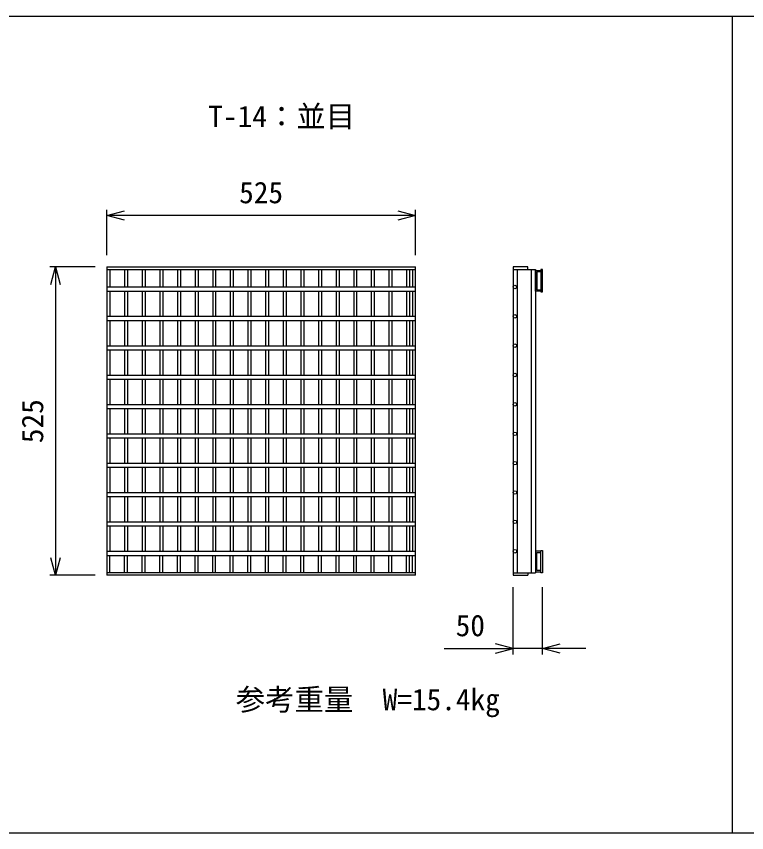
# Model space of a CAD drawing. Units: millimetres, scale not verified. Extents: x 12 to 21012, y 0 to 14850.
# Drawn here: x 12094 to 13337, y 7973 to 9363 of the extents above; entities that cross this region are included whole.
import ezdxf
from ezdxf.enums import TextEntityAlignment as Align

# ---------------------------------------------------------------- set-up
doc = ezdxf.new("R2010")
doc.units = ezdxf.units.MM
doc.header["$LTSCALE"] = 25
for name, color, linetype, lineweight in [('DIM', 7, 'Continuous', 25), ('HATCH', 6, 'Continuous', 25), ('TXT', 7, 'Continuous', 25)]:
    doc.layers.add(name, color=color, linetype=linetype, lineweight=lineweight)
doc.styles.add('ＭＳ ゴシック', font='')
doc.styles.get('ＭＳ ゴシック').set_extended_font_data('MS Gothic')

msp = doc.modelspace()

# ---------------------------------------------------------------- linework, layer by layer
at = {"layer": 'DIM'}
for p, q in [((12248.14, 8955.76), (12248.14, 9033.26)), ((12248.14, 9023.26), (12278.14, 9031.3)), ((12773.14, 9023.26), (12248.14, 9023.26)), ((12278.14, 9015.22), (12248.14, 9023.26)), ((12743.14, 9031.3), (12773.14, 9023.26)), ((12773.14, 9023.26), (12743.14, 9015.22)), ((12773.14, 8955.76), (12773.14, 9033.26)), ((12228.14, 8935.76), (12150.64, 8935.76)), ((12152.6, 8905.76), (12160.64, 8935.76)), ((12160.64, 8935.76), (12160.64, 8410.76)), ((12160.64, 8935.76), (12168.68, 8905.76)), ((12160.64, 8410.76), (12152.6, 8440.76)), ((12168.68, 8440.76), (12160.64, 8410.76)), ((12228.14, 8410.76), (12150.64, 8410.76)), ((12939.46, 8276.04), (12939.46, 8390.76)), ((12989.46, 8276.04), (12989.46, 8390.76)), ((12822.2, 8286.04), (12939.46, 8286.04)), ((12939.46, 8286.04), (12909.46, 8294.08)), ((12909.46, 8278), (12939.46, 8286.04)), ((12989.46, 8286.04), (12939.46, 8286.04)), ((12989.46, 8286.04), (13019.46, 8294.08)), ((13063.42, 8286.04), (12989.46, 8286.04)), ((13019.46, 8278), (12989.46, 8286.04))]:
    msp.add_line(p, q, dxfattribs=at)
at = {"layer": 'HATCH'}
for p, q in [((12248.14, 8935.76), (12773.14, 8935.76)), ((12248.14, 8935.76), (12248.14, 8410.76)), ((12248.14, 8931.26), (12773.14, 8931.26)), ((12253.14, 8931.26), (12253.14, 8901.76)), ((12278.14, 8931.26), (12278.14, 8901.76)), ((12283.14, 8931.26), (12283.14, 8901.76)), ((12308.14, 8931.26), (12308.14, 8901.76)), ((12313.14, 8931.26), (12313.14, 8901.76)), ((12338.14, 8931.26), (12338.14, 8901.76)), ((12343.14, 8931.26), (12343.14, 8901.76)), ((12368.14, 8931.26), (12368.14, 8901.76)), ((12373.14, 8931.26), (12373.14, 8901.76)), ((12398.14, 8931.26), (12398.14, 8901.76)), ((12403.14, 8931.26), (12403.14, 8901.76)), ((12428.14, 8931.26), (12428.14, 8901.76)), ((12433.14, 8931.26), (12433.14, 8901.76)), ((12458.14, 8931.26), (12458.14, 8901.76)), ((12463.14, 8931.26), (12463.14, 8901.76)), ((12488.14, 8931.26), (12488.14, 8901.76)), ((12493.14, 8931.26), (12493.14, 8901.76)), ((12518.14, 8931.26), (12518.14, 8901.76)), ((12523.14, 8931.26), (12523.14, 8901.76)), ((12548.14, 8931.26), (12548.14, 8901.76)), ((12553.14, 8931.26), (12553.14, 8901.76)), ((12578.14, 8931.26), (12578.14, 8901.76)), ((12583.14, 8931.26), (12583.14, 8901.76)), ((12608.14, 8931.26), (12608.14, 8901.76)), ((12613.14, 8931.26), (12613.14, 8901.76)), ((12638.14, 8931.26), (12638.14, 8901.76)), ((12643.14, 8931.26), (12643.14, 8901.76)), ((12668.14, 8931.26), (12668.14, 8901.76)), ((12673.14, 8931.26), (12673.14, 8901.76)), ((12698.14, 8931.26), (12698.14, 8901.76)), ((12703.14, 8931.26), (12703.14, 8901.76)), ((12728.14, 8931.26), (12728.14, 8901.76)), ((12733.14, 8931.26), (12733.14, 8901.76)), ((12758.14, 8931.26), (12758.14, 8901.76)), ((12763.14, 8931.26), (12763.14, 8901.76)), ((12768.14, 8931.26), (12768.14, 8901.76)), ((12773.14, 8410.76), (12773.14, 8935.76)), ((12939.46, 8935.76), (12939.46, 8410.76)), ((12964.46, 8935.76), (12939.46, 8935.76)), ((12939.46, 8931.26), (12977.46, 8931.26)), ((12946.46, 8931.26), (12946.46, 8415.26)), ((12964.46, 8931.26), (12964.46, 8935.76)), ((12970.46, 8931.26), (12970.46, 8415.26)), ((12977.46, 8931.26), (12977.46, 8415.26)), ((12977.46, 8929.76), (12986.46, 8929.76)), ((12977.46, 8894.76), (12977.46, 8929.76)), ((12986.46, 8927.46), (12979.76, 8927.46)), ((12979.76, 8927.46), (12979.76, 8897.06)), ((12986.46, 8931.26), (12986.46, 8893.26)), ((12989.46, 8931.26), (12986.46, 8931.26)), ((12989.46, 8893.26), (12989.46, 8931.26)), ((12248.14, 8901.76), (12773.14, 8901.76)), ((12979.76, 8897.06), (12986.46, 8897.06)), ((12248.14, 8894.76), (12773.14, 8894.76)), ((12253.14, 8894.76), (12253.14, 8851.76)), ((12278.14, 8894.76), (12278.14, 8851.76)), ((12283.14, 8894.76), (12283.14, 8851.76)), ((12308.14, 8894.76), (12308.14, 8851.76)), ((12313.14, 8894.76), (12313.14, 8851.76)), ((12338.14, 8894.76), (12338.14, 8851.76)), ((12343.14, 8894.76), (12343.14, 8851.76)), ((12368.14, 8894.76), (12368.14, 8851.76)), ((12373.14, 8894.76), (12373.14, 8851.76)), ((12398.14, 8894.76), (12398.14, 8851.76)), ((12403.14, 8894.76), (12403.14, 8851.76)), ((12428.14, 8894.76), (12428.14, 8851.76)), ((12433.14, 8894.76), (12433.14, 8851.76)), ((12458.14, 8894.76), (12458.14, 8851.76)), ((12463.14, 8894.76), (12463.14, 8851.76)), ((12488.14, 8894.76), (12488.14, 8851.76)), ((12493.14, 8894.76), (12493.14, 8851.76)), ((12518.14, 8894.76), (12518.14, 8851.76)), ((12523.14, 8894.76), (12523.14, 8851.76)), ((12548.14, 8894.76), (12548.14, 8851.76)), ((12553.14, 8894.76), (12553.14, 8851.76)), ((12578.14, 8894.76), (12578.14, 8851.76)), ((12583.14, 8894.76), (12583.14, 8851.76)), ((12608.14, 8894.76), (12608.14, 8851.76)), ((12613.14, 8894.76), (12613.14, 8851.76)), ((12638.14, 8894.76), (12638.14, 8851.76)), ((12643.14, 8894.76), (12643.14, 8851.76)), ((12668.14, 8894.76), (12668.14, 8851.76)), ((12673.14, 8894.76), (12673.14, 8851.76)), ((12698.14, 8894.76), (12698.14, 8851.76)), ((12703.14, 8894.76), (12703.14, 8851.76)), ((12728.14, 8894.76), (12728.14, 8851.76)), ((12733.14, 8894.76), (12733.14, 8851.76)), ((12758.14, 8894.76), (12758.14, 8851.76)), ((12763.14, 8894.76), (12763.14, 8851.76)), ((12768.14, 8894.76), (12768.14, 8851.76)), ((12986.46, 8894.76), (12977.46, 8894.76)), ((12986.46, 8893.26), (12989.46, 8893.26)), ((12248.14, 8851.76), (12773.14, 8851.76)), ((12248.14, 8844.76), (12773.14, 8844.76)), ((12253.14, 8844.76), (12253.14, 8801.76)), ((12278.14, 8844.76), (12278.14, 8801.76)), ((12283.14, 8844.76), (12283.14, 8801.76)), ((12308.14, 8844.76), (12308.14, 8801.76)), ((12313.14, 8844.76), (12313.14, 8801.76)), ((12338.14, 8844.76), (12338.14, 8801.76)), ((12343.14, 8844.76), (12343.14, 8801.76)), ((12368.14, 8844.76), (12368.14, 8801.76)), ((12373.14, 8844.76), (12373.14, 8801.76)), ((12398.14, 8844.76), (12398.14, 8801.76)), ((12403.14, 8844.76), (12403.14, 8801.76)), ((12428.14, 8844.76), (12428.14, 8801.76)), ((12433.14, 8844.76), (12433.14, 8801.76)), ((12458.14, 8844.76), (12458.14, 8801.76)), ((12463.14, 8844.76), (12463.14, 8801.76)), ((12488.14, 8844.76), (12488.14, 8801.76)), ((12493.14, 8844.76), (12493.14, 8801.76)), ((12518.14, 8844.76), (12518.14, 8801.76)), ((12523.14, 8844.76), (12523.14, 8801.76)), ((12548.14, 8844.76), (12548.14, 8801.76)), ((12553.14, 8844.76), (12553.14, 8801.76)), ((12578.14, 8844.76), (12578.14, 8801.76)), ((12583.14, 8844.76), (12583.14, 8801.76)), ((12608.14, 8844.76), (12608.14, 8801.76)), ((12613.14, 8844.76), (12613.14, 8801.76)), ((12638.14, 8844.76), (12638.14, 8801.76)), ((12643.14, 8844.76), (12643.14, 8801.76)), ((12668.14, 8844.76), (12668.14, 8801.76)), ((12673.14, 8844.76), (12673.14, 8801.76)), ((12698.14, 8844.76), (12698.14, 8801.76)), ((12703.14, 8844.76), (12703.14, 8801.76)), ((12728.14, 8844.76), (12728.14, 8801.76)), ((12733.14, 8844.76), (12733.14, 8801.76)), ((12758.14, 8844.76), (12758.14, 8801.76)), ((12763.14, 8844.76), (12763.14, 8801.76)), ((12768.14, 8844.76), (12768.14, 8801.76)), ((12248.14, 8801.76), (12773.14, 8801.76)), ((12248.14, 8794.76), (12773.14, 8794.76)), ((12253.14, 8794.76), (12253.14, 8751.76)), ((12278.14, 8794.76), (12278.14, 8751.76)), ((12283.14, 8794.76), (12283.14, 8751.76)), ((12308.14, 8794.76), (12308.14, 8751.76)), ((12313.14, 8794.76), (12313.14, 8751.76)), ((12338.14, 8794.76), (12338.14, 8751.76)), ((12343.14, 8794.76), (12343.14, 8751.76)), ((12368.14, 8794.76), (12368.14, 8751.76)), ((12373.14, 8794.76), (12373.14, 8751.76)), ((12398.14, 8794.76), (12398.14, 8751.76)), ((12403.14, 8794.76), (12403.14, 8751.76)), ((12428.14, 8794.76), (12428.14, 8751.76)), ((12433.14, 8794.76), (12433.14, 8751.76)), ((12458.14, 8794.76), (12458.14, 8751.76)), ((12463.14, 8794.76), (12463.14, 8751.76)), ((12488.14, 8794.76), (12488.14, 8751.76)), ((12493.14, 8794.76), (12493.14, 8751.76)), ((12518.14, 8794.76), (12518.14, 8751.76)), ((12523.14, 8794.76), (12523.14, 8751.76)), ((12548.14, 8794.76), (12548.14, 8751.76)), ((12553.14, 8794.76), (12553.14, 8751.76)), ((12578.14, 8794.76), (12578.14, 8751.76)), ((12583.14, 8794.76), (12583.14, 8751.76)), ((12608.14, 8794.76), (12608.14, 8751.76)), ((12613.14, 8794.76), (12613.14, 8751.76)), ((12638.14, 8794.76), (12638.14, 8751.76)), ((12643.14, 8794.76), (12643.14, 8751.76)), ((12668.14, 8794.76), (12668.14, 8751.76)), ((12673.14, 8794.76), (12673.14, 8751.76)), ((12698.14, 8794.76), (12698.14, 8751.76)), ((12703.14, 8794.76), (12703.14, 8751.76)), ((12728.14, 8794.76), (12728.14, 8751.76)), ((12733.14, 8794.76), (12733.14, 8751.76)), ((12758.14, 8794.76), (12758.14, 8751.76)), ((12763.14, 8794.76), (12763.14, 8751.76)), ((12768.14, 8794.76), (12768.14, 8751.76)), ((12248.14, 8751.76), (12773.14, 8751.76)), ((12248.14, 8744.76), (12773.14, 8744.76)), ((12253.14, 8744.76), (12253.14, 8701.76)), ((12278.14, 8744.76), (12278.14, 8701.76)), ((12283.14, 8744.76), (12283.14, 8701.76)), ((12308.14, 8744.76), (12308.14, 8701.76)), ((12313.14, 8744.76), (12313.14, 8701.76)), ((12338.14, 8744.76), (12338.14, 8701.76)), ((12343.14, 8744.76), (12343.14, 8701.76)), ((12368.14, 8744.76), (12368.14, 8701.76)), ((12373.14, 8744.76), (12373.14, 8701.76)), ((12398.14, 8744.76), (12398.14, 8701.76)), ((12403.14, 8744.76), (12403.14, 8701.76)), ((12428.14, 8744.76), (12428.14, 8701.76)), ((12433.14, 8744.76), (12433.14, 8701.76)), ((12458.14, 8744.76), (12458.14, 8701.76)), ((12463.14, 8744.76), (12463.14, 8701.76)), ((12488.14, 8744.76), (12488.14, 8701.76)), ((12493.14, 8744.76), (12493.14, 8701.76)), ((12518.14, 8744.76), (12518.14, 8701.76)), ((12523.14, 8744.76), (12523.14, 8701.76)), ((12548.14, 8744.76), (12548.14, 8701.76)), ((12553.14, 8744.76), (12553.14, 8701.76)), ((12578.14, 8744.76), (12578.14, 8701.76)), ((12583.14, 8744.76), (12583.14, 8701.76)), ((12608.14, 8744.76), (12608.14, 8701.76)), ((12613.14, 8744.76), (12613.14, 8701.76)), ((12638.14, 8744.76), (12638.14, 8701.76)), ((12643.14, 8744.76), (12643.14, 8701.76)), ((12668.14, 8744.76), (12668.14, 8701.76)), ((12673.14, 8744.76), (12673.14, 8701.76)), ((12698.14, 8744.76), (12698.14, 8701.76)), ((12703.14, 8744.76), (12703.14, 8701.76)), ((12728.14, 8744.76), (12728.14, 8701.76)), ((12733.14, 8744.76), (12733.14, 8701.76)), ((12758.14, 8744.76), (12758.14, 8701.76)), ((12763.14, 8744.76), (12763.14, 8701.76)), ((12768.14, 8744.76), (12768.14, 8701.76)), ((12248.14, 8701.76), (12773.14, 8701.76)), ((12248.14, 8694.76), (12773.14, 8694.76)), ((12253.14, 8694.76), (12253.14, 8651.76)), ((12278.14, 8694.76), (12278.14, 8651.76)), ((12283.14, 8694.76), (12283.14, 8651.76)), ((12308.14, 8694.76), (12308.14, 8651.76)), ((12313.14, 8694.76), (12313.14, 8651.76)), ((12338.14, 8694.76), (12338.14, 8651.76)), ((12343.14, 8694.76), (12343.14, 8651.76)), ((12368.14, 8694.76), (12368.14, 8651.76)), ((12373.14, 8694.76), (12373.14, 8651.76)), ((12398.14, 8694.76), (12398.14, 8651.76)), ((12403.14, 8694.76), (12403.14, 8651.76)), ((12428.14, 8694.76), (12428.14, 8651.76)), ((12433.14, 8694.76), (12433.14, 8651.76)), ((12458.14, 8694.76), (12458.14, 8651.76)), ((12463.14, 8694.76), (12463.14, 8651.76)), ((12488.14, 8694.76), (12488.14, 8651.76)), ((12493.14, 8694.76), (12493.14, 8651.76)), ((12518.14, 8694.76), (12518.14, 8651.76)), ((12523.14, 8694.76), (12523.14, 8651.76)), ((12548.14, 8694.76), (12548.14, 8651.76)), ((12553.14, 8694.76), (12553.14, 8651.76)), ((12578.14, 8694.76), (12578.14, 8651.76)), ((12583.14, 8694.76), (12583.14, 8651.76)), ((12608.14, 8694.76), (12608.14, 8651.76)), ((12613.14, 8694.76), (12613.14, 8651.76)), ((12638.14, 8694.76), (12638.14, 8651.76)), ((12643.14, 8694.76), (12643.14, 8651.76)), ((12668.14, 8694.76), (12668.14, 8651.76)), ((12673.14, 8694.76), (12673.14, 8651.76)), ((12698.14, 8694.76), (12698.14, 8651.76)), ((12703.14, 8694.76), (12703.14, 8651.76)), ((12728.14, 8694.76), (12728.14, 8651.76)), ((12733.14, 8694.76), (12733.14, 8651.76)), ((12758.14, 8694.76), (12758.14, 8651.76)), ((12763.14, 8694.76), (12763.14, 8651.76)), ((12768.14, 8694.76), (12768.14, 8651.76)), ((12248.14, 8651.76), (12773.14, 8651.76)), ((12248.14, 8644.76), (12773.14, 8644.76)), ((12253.14, 8644.76), (12253.14, 8601.76)), ((12278.14, 8644.76), (12278.14, 8601.76)), ((12283.14, 8644.76), (12283.14, 8601.76)), ((12308.14, 8644.76), (12308.14, 8601.76)), ((12313.14, 8644.76), (12313.14, 8601.76)), ((12338.14, 8644.76), (12338.14, 8601.76)), ((12343.14, 8644.76), (12343.14, 8601.76)), ((12368.14, 8644.76), (12368.14, 8601.76)), ((12373.14, 8644.76), (12373.14, 8601.76)), ((12398.14, 8644.76), (12398.14, 8601.76)), ((12403.14, 8644.76), (12403.14, 8601.76)), ((12428.14, 8644.76), (12428.14, 8601.76)), ((12433.14, 8644.76), (12433.14, 8601.76)), ((12458.14, 8644.76), (12458.14, 8601.76)), ((12463.14, 8644.76), (12463.14, 8601.76)), ((12488.14, 8644.76), (12488.14, 8601.76)), ((12493.14, 8644.76), (12493.14, 8601.76)), ((12518.14, 8644.76), (12518.14, 8601.76)), ((12523.14, 8644.76), (12523.14, 8601.76)), ((12548.14, 8644.76), (12548.14, 8601.76)), ((12553.14, 8644.76), (12553.14, 8601.76)), ((12578.14, 8644.76), (12578.14, 8601.76)), ((12583.14, 8644.76), (12583.14, 8601.76)), ((12608.14, 8644.76), (12608.14, 8601.76)), ((12613.14, 8644.76), (12613.14, 8601.76)), ((12638.14, 8644.76), (12638.14, 8601.76)), ((12643.14, 8644.76), (12643.14, 8601.76)), ((12668.14, 8644.76), (12668.14, 8601.76)), ((12673.14, 8644.76), (12673.14, 8601.76)), ((12698.14, 8644.76), (12698.14, 8601.76)), ((12703.14, 8644.76), (12703.14, 8601.76)), ((12728.14, 8644.76), (12728.14, 8601.76)), ((12733.14, 8644.76), (12733.14, 8601.76)), ((12758.14, 8644.76), (12758.14, 8601.76)), ((12763.14, 8644.76), (12763.14, 8601.76)), ((12768.14, 8644.76), (12768.14, 8601.76)), ((12248.14, 8601.76), (12773.14, 8601.76)), ((12248.14, 8594.76), (12773.14, 8594.76)), ((12253.14, 8594.76), (12253.14, 8551.76)), ((12278.14, 8594.76), (12278.14, 8551.76)), ((12283.14, 8594.76), (12283.14, 8551.76)), ((12308.14, 8594.76), (12308.14, 8551.76)), ((12313.14, 8594.76), (12313.14, 8551.76)), ((12338.14, 8594.76), (12338.14, 8551.76)), ((12343.14, 8594.76), (12343.14, 8551.76)), ((12368.14, 8594.76), (12368.14, 8551.76)), ((12373.14, 8594.76), (12373.14, 8551.76)), ((12398.14, 8594.76), (12398.14, 8551.76)), ((12403.14, 8594.76), (12403.14, 8551.76)), ((12428.14, 8594.76), (12428.14, 8551.76)), ((12433.14, 8594.76), (12433.14, 8551.76)), ((12458.14, 8594.76), (12458.14, 8551.76)), ((12463.14, 8594.76), (12463.14, 8551.76)), ((12488.14, 8594.76), (12488.14, 8551.76)), ((12493.14, 8594.76), (12493.14, 8551.76)), ((12518.14, 8594.76), (12518.14, 8551.76)), ((12523.14, 8594.76), (12523.14, 8551.76)), ((12548.14, 8594.76), (12548.14, 8551.76)), ((12553.14, 8594.76), (12553.14, 8551.76)), ((12578.14, 8594.76), (12578.14, 8551.76)), ((12583.14, 8594.76), (12583.14, 8551.76)), ((12608.14, 8594.76), (12608.14, 8551.76)), ((12613.14, 8594.76), (12613.14, 8551.76)), ((12638.14, 8594.76), (12638.14, 8551.76)), ((12643.14, 8594.76), (12643.14, 8551.76)), ((12668.14, 8594.76), (12668.14, 8551.76)), ((12673.14, 8594.76), (12673.14, 8551.76)), ((12698.14, 8594.76), (12698.14, 8551.76)), ((12703.14, 8594.76), (12703.14, 8551.76)), ((12728.14, 8594.76), (12728.14, 8551.76)), ((12733.14, 8594.76), (12733.14, 8551.76)), ((12758.14, 8594.76), (12758.14, 8551.76)), ((12763.14, 8594.76), (12763.14, 8551.76)), ((12768.14, 8594.76), (12768.14, 8551.76)), ((12248.14, 8551.76), (12773.14, 8551.76)), ((12248.14, 8544.76), (12773.14, 8544.76)), ((12253.14, 8544.76), (12253.14, 8501.76)), ((12278.14, 8544.76), (12278.14, 8501.76)), ((12283.14, 8544.76), (12283.14, 8501.76)), ((12308.14, 8544.76), (12308.14, 8501.76)), ((12313.14, 8544.76), (12313.14, 8501.76)), ((12338.14, 8544.76), (12338.14, 8501.76)), ((12343.14, 8544.76), (12343.14, 8501.76)), ((12368.14, 8544.76), (12368.14, 8501.76)), ((12373.14, 8544.76), (12373.14, 8501.76)), ((12398.14, 8544.76), (12398.14, 8501.76)), ((12403.14, 8544.76), (12403.14, 8501.76)), ((12428.14, 8544.76), (12428.14, 8501.76)), ((12433.14, 8544.76), (12433.14, 8501.76)), ((12458.14, 8544.76), (12458.14, 8501.76)), ((12463.14, 8544.76), (12463.14, 8501.76)), ((12488.14, 8544.76), (12488.14, 8501.76)), ((12493.14, 8544.76), (12493.14, 8501.76)), ((12518.14, 8544.76), (12518.14, 8501.76)), ((12523.14, 8544.76), (12523.14, 8501.76)), ((12548.14, 8544.76), (12548.14, 8501.76)), ((12553.14, 8544.76), (12553.14, 8501.76)), ((12578.14, 8544.76), (12578.14, 8501.76)), ((12583.14, 8544.76), (12583.14, 8501.76)), ((12608.14, 8544.76), (12608.14, 8501.76)), ((12613.14, 8544.76), (12613.14, 8501.76)), ((12638.14, 8544.76), (12638.14, 8501.76)), ((12643.14, 8544.76), (12643.14, 8501.76)), ((12668.14, 8544.76), (12668.14, 8501.76)), ((12673.14, 8544.76), (12673.14, 8501.76)), ((12698.14, 8544.76), (12698.14, 8501.76)), ((12703.14, 8544.76), (12703.14, 8501.76)), ((12728.14, 8544.76), (12728.14, 8501.76)), ((12733.14, 8544.76), (12733.14, 8501.76)), ((12758.14, 8544.76), (12758.14, 8501.76)), ((12763.14, 8544.76), (12763.14, 8501.76)), ((12768.14, 8544.76), (12768.14, 8501.76)), ((12248.14, 8501.76), (12773.14, 8501.76)), ((12248.14, 8494.76), (12773.14, 8494.76)), ((12253.14, 8494.76), (12253.14, 8451.76)), ((12278.14, 8494.76), (12278.14, 8451.76)), ((12283.14, 8494.76), (12283.14, 8451.76)), ((12308.14, 8494.76), (12308.14, 8451.76)), ((12313.14, 8494.76), (12313.14, 8451.76)), ((12338.14, 8494.76), (12338.14, 8451.76)), ((12343.14, 8494.76), (12343.14, 8451.76)), ((12368.14, 8494.76), (12368.14, 8451.76)), ((12373.14, 8494.76), (12373.14, 8451.76)), ((12398.14, 8494.76), (12398.14, 8451.76)), ((12403.14, 8494.76), (12403.14, 8451.76)), ((12428.14, 8494.76), (12428.14, 8451.76)), ((12433.14, 8494.76), (12433.14, 8451.76)), ((12458.14, 8494.76), (12458.14, 8451.76)), ((12463.14, 8494.76), (12463.14, 8451.76)), ((12488.14, 8494.76), (12488.14, 8451.76)), ((12493.14, 8494.76), (12493.14, 8451.76)), ((12518.14, 8494.76), (12518.14, 8451.76)), ((12523.14, 8494.76), (12523.14, 8451.76)), ((12548.14, 8494.76), (12548.14, 8451.76)), ((12553.14, 8494.76), (12553.14, 8451.76)), ((12578.14, 8494.76), (12578.14, 8451.76)), ((12583.14, 8494.76), (12583.14, 8451.76)), ((12608.14, 8494.76), (12608.14, 8451.76)), ((12613.14, 8494.76), (12613.14, 8451.76)), ((12638.14, 8494.76), (12638.14, 8451.76)), ((12643.14, 8494.76), (12643.14, 8451.76)), ((12668.14, 8494.76), (12668.14, 8451.76)), ((12673.14, 8494.76), (12673.14, 8451.76)), ((12698.14, 8494.76), (12698.14, 8451.76)), ((12703.14, 8494.76), (12703.14, 8451.76)), ((12728.14, 8494.76), (12728.14, 8451.76)), ((12733.14, 8494.76), (12733.14, 8451.76)), ((12758.14, 8494.76), (12758.14, 8451.76)), ((12763.14, 8494.76), (12763.14, 8451.76)), ((12768.14, 8494.76), (12768.14, 8451.76)), ((12248.14, 8451.76), (12773.14, 8451.76)), ((12977.46, 8451.76), (12977.46, 8416.76)), ((12986.46, 8451.76), (12977.46, 8451.76)), ((12986.46, 8415.26), (12986.46, 8453.26)), ((12986.46, 8453.26), (12989.46, 8453.26)), ((12989.46, 8453.26), (12989.46, 8415.26)), ((12248.14, 8444.76), (12773.14, 8444.76)), ((12253.14, 8415.26), (12253.14, 8444.76)), ((12278.14, 8415.26), (12278.14, 8444.76)), ((12283.14, 8415.26), (12283.14, 8444.76)), ((12308.14, 8415.26), (12308.14, 8444.76)), ((12313.14, 8415.26), (12313.14, 8444.76)), ((12338.14, 8415.26), (12338.14, 8444.76)), ((12343.14, 8415.26), (12343.14, 8444.76)), ((12368.14, 8415.26), (12368.14, 8444.76)), ((12373.14, 8415.26), (12373.14, 8444.76)), ((12398.14, 8415.26), (12398.14, 8444.76)), ((12403.14, 8415.26), (12403.14, 8444.76)), ((12428.14, 8415.26), (12428.14, 8444.76)), ((12433.14, 8415.26), (12433.14, 8444.76)), ((12458.14, 8415.26), (12458.14, 8444.76)), ((12463.14, 8415.26), (12463.14, 8444.76)), ((12488.14, 8415.26), (12488.14, 8444.76)), ((12493.14, 8415.26), (12493.14, 8444.76)), ((12518.14, 8415.26), (12518.14, 8444.76)), ((12523.14, 8415.26), (12523.14, 8444.76)), ((12548.14, 8415.26), (12548.14, 8444.76)), ((12553.14, 8415.26), (12553.14, 8444.76)), ((12578.14, 8415.26), (12578.14, 8444.76)), ((12583.14, 8415.26), (12583.14, 8444.76)), ((12608.14, 8415.26), (12608.14, 8444.76)), ((12613.14, 8415.26), (12613.14, 8444.76)), ((12638.14, 8415.26), (12638.14, 8444.76)), ((12643.14, 8415.26), (12643.14, 8444.76)), ((12668.14, 8415.26), (12668.14, 8444.76)), ((12673.14, 8415.26), (12673.14, 8444.76)), ((12698.14, 8415.26), (12698.14, 8444.76)), ((12703.14, 8415.26), (12703.14, 8444.76)), ((12728.14, 8415.26), (12728.14, 8444.76)), ((12733.14, 8415.26), (12733.14, 8444.76)), ((12758.14, 8415.26), (12758.14, 8444.76)), ((12763.14, 8415.26), (12763.14, 8444.76)), ((12768.14, 8415.26), (12768.14, 8444.76)), ((12979.76, 8419.06), (12979.76, 8449.46)), ((12979.76, 8449.46), (12986.46, 8449.46)), ((12773.14, 8415.26), (12248.14, 8415.26)), ((12773.14, 8410.76), (12248.14, 8410.76)), ((12939.46, 8415.26), (12977.46, 8415.26)), ((12939.46, 8410.76), (12964.46, 8410.76)), ((12964.46, 8415.26), (12964.46, 8410.76)), ((12977.46, 8416.76), (12986.46, 8416.76)), ((12986.46, 8419.06), (12979.76, 8419.06)), ((12989.46, 8415.26), (12986.46, 8415.26))]:
    msp.add_line(p, q, dxfattribs=at)
for centre in [(12942.46, 8901.76), (12942.46, 8851.76), (12942.46, 8801.76), (12942.46, 8751.76), (12942.46, 8701.76), (12942.46, 8651.76), (12942.46, 8601.76), (12942.46, 8551.76), (12942.46, 8501.76), (12942.46, 8451.76)]:
    msp.add_circle(centre, 3, dxfattribs=at)
at = {"layer": 'TXT'}
for p, q in [((9362.5, 9362.57), (18762.5, 9362.57)), ((13312.5, 9362.57), (13312.5, 7972.57)), ((9362.5, 7972.57), (18762.5, 7972.57))]:
    msp.add_line(p, q, dxfattribs=at)

# ---------------------------------------------------------------- texts
at = {"layer": 'DIM', "style": 'ＭＳ ゴシック'}
for s, p in [('525', (12473.14, 9033.26)), ('50', (12841.71, 8296.04)), ('参考重量\u3000W=15.4kg', (12467.41, 8170.02))]:
    msp.add_text(s, height=36.66, dxfattribs=at).set_placement(p, align=Align.BOTTOM_LEFT)
msp.add_text('525', height=36.66, rotation=90, dxfattribs=at).set_placement((12150.64, 8635.76), align=Align.BOTTOM_LEFT)
at = {"layer": 'TXT', "style": 'ＭＳ ゴシック'}
msp.add_text('T-14：並目 ', height=36.66, dxfattribs=at).set_placement((12420.68, 9162.85), align=Align.BOTTOM_LEFT)

doc.saveas('drawing.dxf')
